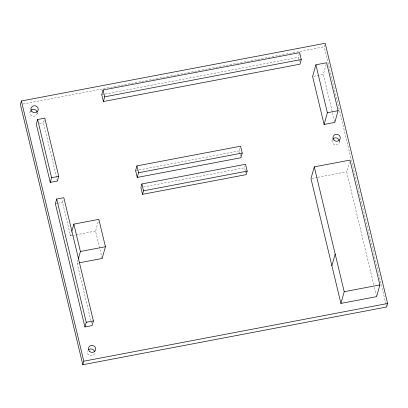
<?xml version="1.0" encoding="UTF-8"?>
<svg xmlns="http://www.w3.org/2000/svg" width="408" height="408" viewBox="0 0 408 408"><rect width="100%" height="100%" fill="white"/><g stroke="black" fill="none" stroke-linecap="round" stroke-linejoin="round"><path stroke-width="0.31" stroke-dasharray="2.04 1.53" d="M30.08 111.614L30.411 110.441M37.092 113.863L37.419 112.69M57.406 181.035L43.442 122.828L44.431 119.314M71.798 235.589L70.548 235.829L62.521 202.363L63.179 200.017M70.548 235.829L71.701 231.729M90.902 320.678L77.122 263.216L78.107 259.702M102.138 258.468L95.569 231.076L98.695 219.943M239.929 153.745L239.246 150.894L240.236 147.38M245.228 170.641L244.545 167.785L245.04 166.031M298.733 59.043L298.319 57.334L299.309 53.82M385.871 303.914L324.192 46.798L324.85 44.452M334.672 121.793L323.32 74.47L326.12 64.515M332.137 140.153L332.469 138.98M339.15 142.402L339.481 141.229M373.794 284.896L346.673 171.824L349.304 162.45M22.899 104.025L324.192 46.798M101.75 94.671L298.319 57.334M39.275 123.619L43.442 122.828M313.788 76.281L323.32 74.47M135.599 170.58L239.246 150.894M55.376 203.72L57.161 203.378M57.758 203.266L62.521 202.363M143.397 186.997L244.545 167.785M312.227 178.367L317.24 177.414M317.868 177.296L346.673 171.824M72.425 235.472L95.569 231.076M77.122 263.216L78.372 262.981M386.019 304.536L386.463 306.393M374.386 287.37L376.462 296.019M298.865 59.614L299.416 61.899M245.366 171.207L245.774 172.921M240.067 154.316L240.751 157.172M91.05 321.295L91.795 324.385M94.585 353.537A3.682 3.473 15.7 0 1 90.005 355.715A3.682 3.473 15.7 0 1 87.572 351.288M37.25 112.965A3.682 3.473 15.7 0 1 32.513 116.04A3.682 3.473 15.7 0 1 30.478 110.797M339.221 140.597A3.682 3.473 15.7 0 1 335.034 144.702A3.682 3.473 15.7 0 1 332.535 139.337"/><path stroke-width="0.61" d="M21.389 100.985L20.4 104.499L82.819 364.721L386.611 307.015L387.6 303.501L325.181 43.279L21.389 100.985L83.808 361.202L82.819 364.721M37.612 119.498L36.297 124.185L50.255 182.391L57.406 181.035L58.721 176.348L44.763 118.142L37.612 119.498L51.576 177.704L50.255 182.391M56.692 199.033L55.376 203.72L84.941 326.981L92.091 325.625L93.407 320.938L63.837 197.676L56.692 199.033L86.256 322.295L84.941 326.981M103.066 89.984L101.75 94.671L103.392 101.521L299.962 64.178L301.277 59.497L299.635 52.647L103.066 89.984L104.708 96.834L103.392 101.521M71.864 231.142L73.843 224.109L98.858 219.361L105.432 246.748L102.138 258.468L79.621 262.742M78.438 258.534L80.412 251.501L73.843 224.109M136.92 165.893L135.599 170.58L137.241 177.429L240.888 157.738L242.209 153.056L240.562 146.207L136.92 165.893L138.562 172.742L137.241 177.429M141.887 183.957L140.898 187.476L142.54 194.32L246.187 174.634L247.177 171.12L245.534 164.271L141.887 183.957L143.529 190.806L142.54 194.32M315.889 64.796L312.599 76.51L324.095 124.445L334.815 122.405L338.11 110.69L326.614 62.755L315.889 64.796L327.389 112.73L324.095 124.445M314.272 166.887L310.978 178.602L340.92 303.414L376.61 296.636L379.904 284.922L349.962 160.109L314.272 166.887L344.209 291.7L340.92 303.414M331.882 265.751L335.177 254.036M104.708 96.834L301.277 59.497M327.389 112.73L338.11 110.69M51.576 177.704L58.721 176.348M138.562 172.742L242.209 153.056M143.529 190.806L247.177 171.12M80.412 251.501L105.432 246.748M86.256 322.295L93.407 320.938M344.209 291.7L379.904 284.922M83.808 361.202L387.6 303.501M88.582 349.784A3.682 3.473 15.7 0 1 94.651 351.732M31.09 110.109A3.682 3.473 15.7 0 1 37.159 112.057M333.147 138.654A3.682 3.473 15.7 0 1 339.221 140.597M89.383 351.196A3.682 3.473 15.7 0 0 95.574 350.018A3.682 3.473 15.7 0 0 91.244 345.474A3.682 3.473 15.7 0 0 89.383 351.196M31.89 111.522A3.682 3.473 15.7 0 0 38.082 110.344A3.682 3.473 15.7 0 0 33.752 105.799A3.682 3.473 15.7 0 0 31.89 111.522M333.948 140.061A3.682 3.473 15.7 0 0 340.139 138.888A3.682 3.473 15.7 0 0 335.81 134.339A3.682 3.473 15.7 0 0 333.948 140.061"/></g></svg>
